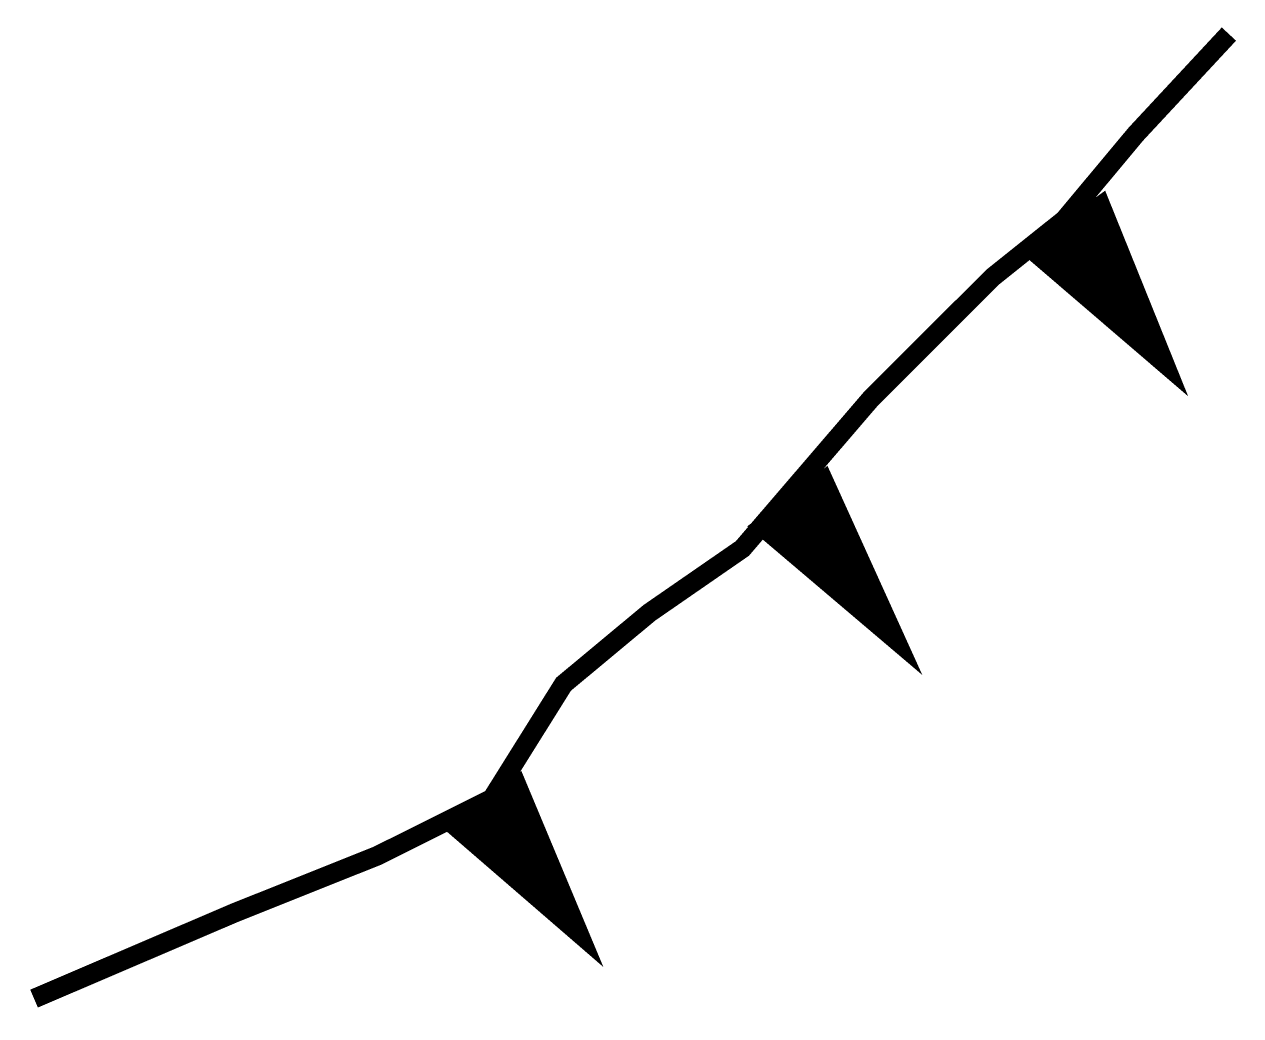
# Model space of a CAD drawing. Extents: x -0.05 to 6.2, y -0.09 to 5.01.
import ezdxf

# ---------------------------------------------------------------- set-up
doc = ezdxf.new("R2010")
doc.units = 0
doc.header["$MEASUREMENT"] = 0
doc.layers.get('0').update_dxf_attribs({"linetype": 'CONTINUOUS'})

msp = doc.modelspace()

# ---------------------------------------------------------------- linework, layer by layer
at = {"const_width": 0.1}
msp.add_lwpolyline([(6.1419, 4.9571), (5.6638, 4.443), (5.296, 4.0024), (4.9283, 3.7086), (4.303, 3.0844), (3.641, 2.3133), (3.1629, 1.9828), (2.7216, 1.6156), (2.3538, 1.0281), (1.7653, 0.7344), (1.0298, 0.4406), (0, 0)], dxfattribs=at)
for points in [[(5.9326, 3.0953, 0, 0.5396, 0), (5.2867, 3.9949, 0.5, 0.5, 0)], [(4.5662, 1.6629, 0, 0.5168, 0), (3.8722, 2.5826, 0.5, 0.5, 0)], [(2.9266, 0.1623, 0, 0.5, 0), (2.3024, 1.0236, 0.5, 0.5, 0)]]:
    msp.add_lwpolyline(points, format="xyseb")

doc.saveas('drawing.dxf')
